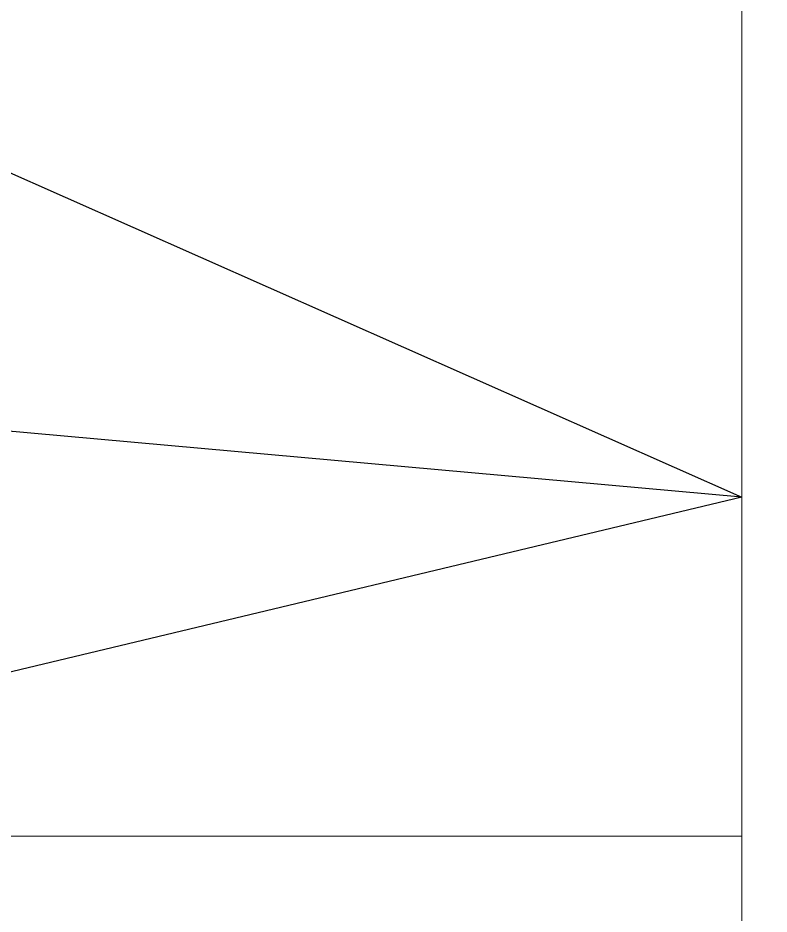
# Model space of a CAD drawing. Header units: millimetres. Extents: x 348 to 2201, y 118 to 1049.
# Drawn here: x 876.88 to 881.63, y 634.24 to 639.9 of the extents above; entities that cross this region are included whole.
import ezdxf

# ---------------------------------------------------------------- set-up
doc = ezdxf.new("R2010")
doc.units = ezdxf.units.MM
doc.layers.add('206_MURO_E_MURO_ARRIMO', color=7, linetype='Continuous', lineweight=18)
doc.layers.add('PA6_TERRENO', color=6, linetype='Continuous', lineweight=18)

msp = doc.modelspace()

# ---------------------------------------------------------------- linework, layer by layer
for p, q in [((872.6153, 640.791), (881.455, 636.8728)), ((881.455, 636.8728), (872.5665, 637.673)), ((881.455, 636.8728), (872.5205, 634.7352)), ((872.5205, 634.7352), (881.4545, 634.7329))]:
    msp.add_line(p, q)
at = {"layer": '206_MURO_E_MURO_ARRIMO'}
msp.add_line((881.4447, 596.5758), (881.4733, 708.4204), dxfattribs=at)
at = {"layer": 'PA6_TERRENO'}
msp.add_lwpolyline([(881.4529, 628.4164), (881.4733, 708.4204), (943.2638, 711.7029), (942.8513, 628.4164)], close=True, dxfattribs=at)

doc.saveas('drawing.dxf')
